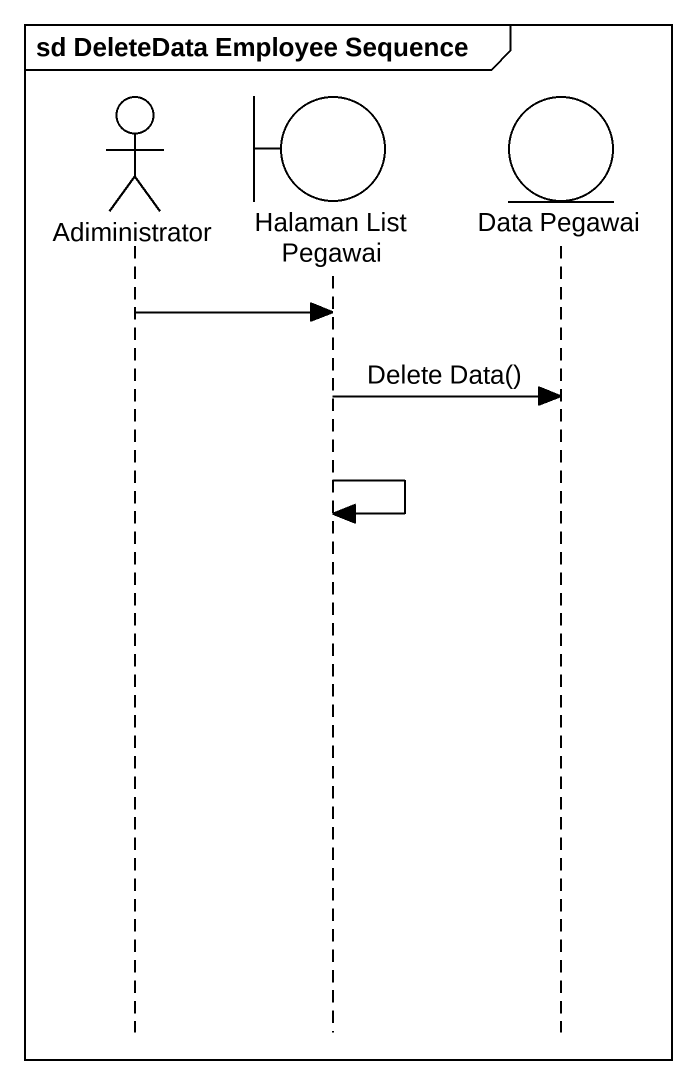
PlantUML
@startuml
mainframe sd DeleteData Employee Sequence
hide footbox
actor Adiministrator
boundary "Halaman List Pegawai" as Halaman_List_Pegawai
entity "Data Pegawai" as Data_Pegawai

Adiministrator -> Halaman_List_Pegawai
Halaman_List_Pegawai -> Data_Pegawai : Delete Data()
Halaman_List_Pegawai -> Halaman_List_Pegawai
@enduml
